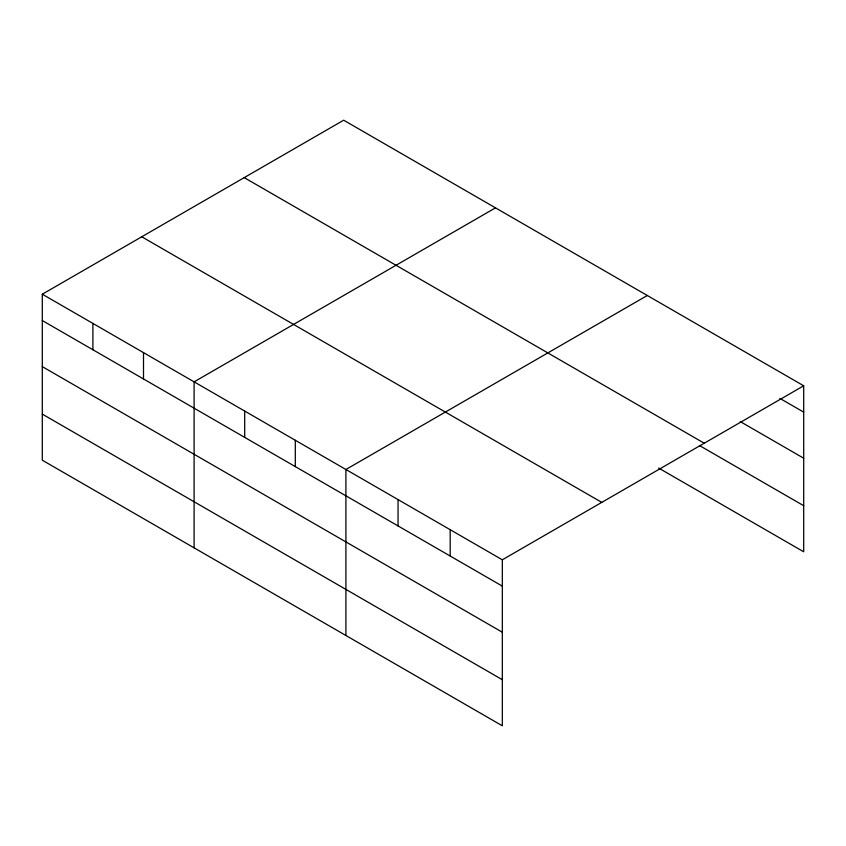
<?xml version="1.0" encoding="UTF-8"?>
<svg xmlns="http://www.w3.org/2000/svg" width="846" height="846" viewBox="0 0 846 846"><rect width="100%" height="100%" fill="white"/><g stroke="black" fill="none" stroke-linecap="round" stroke-linejoin="round"><path stroke-width="1.27" d="M42.3 294.207L502.323 559.798L502.323 725.794L42.3 460.203L42.3 294.207L343.677 120.206L803.7 385.797L803.7 551.793L658.632 468.039M495.492 207.852L194.104 381.853L194.104 547.848M647.296 295.497L345.908 469.498L345.908 635.494M502.323 559.798L803.7 385.797M779.896 398.392L803.7 412.129M740.229 421.572L803.7 458.215M244.23 177.628L704.242 443.219M699.431 445.504L803.7 505.707M141.758 236.785L601.77 502.376M42.3 320.539L502.323 586.13M42.3 366.625L502.323 632.216M42.3 414.117L502.323 679.708M450.188 529.691L450.188 556.034M398.054 499.595L398.054 525.926M295.307 440.28L295.307 466.611M244.706 411.061L244.706 437.403M143.503 352.634L143.503 378.966M92.901 323.415L92.901 349.758"/></g></svg>
